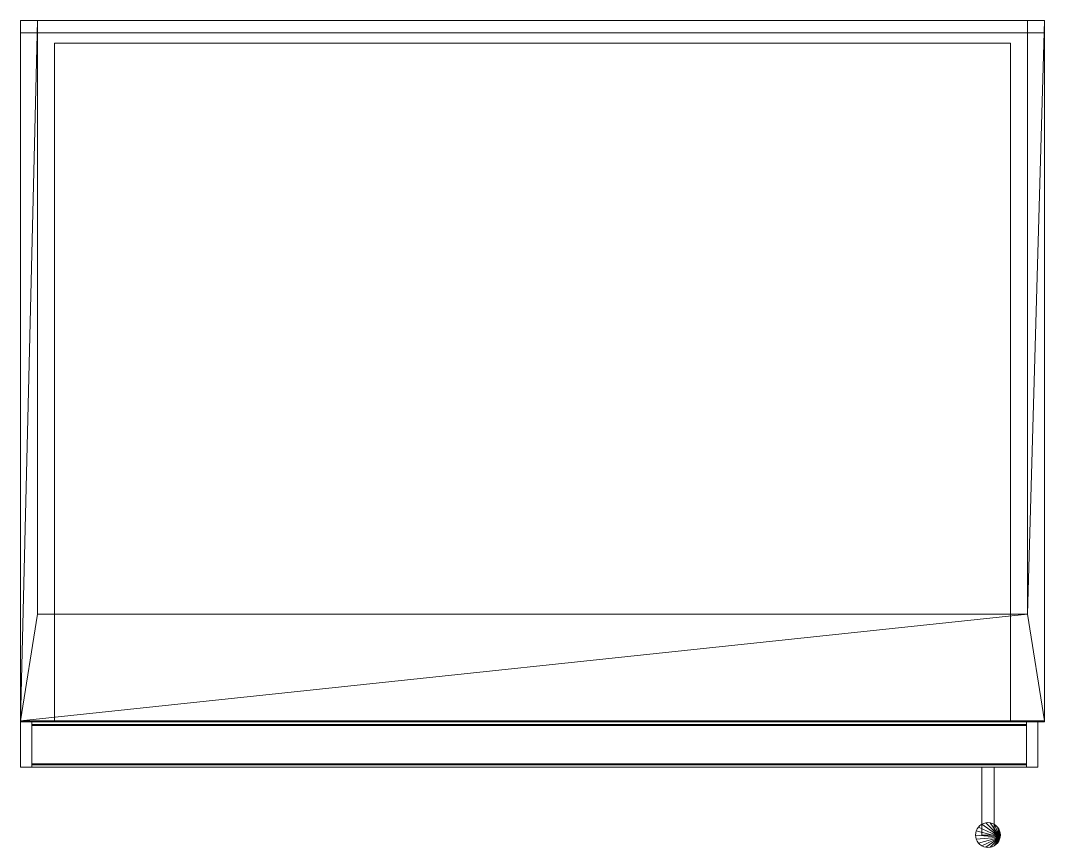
# Model space of a CAD drawing. Header units: millimetres. Extents: x 0 to 905, y -71 to 660.
import ezdxf

# ---------------------------------------------------------------- set-up
doc = ezdxf.new("R2010")
doc.units = ezdxf.units.MM
doc.header["$MEASUREMENT"] = 0
doc.layers.add('Interior - Furniture', color=7, linetype='Continuous')

# ---------------------------------------------------------------- blocks, each defined once
blk = doc.blocks.new('Object_B182F01E-31DB-427E-970B-C8745953ACBE')
at = {"layer": 'Interior - Furniture', "color": 254, "lineweight": 0, "true_color": 0xeae0e0}
mesh = blk.add_polyface(dxfattribs=at)
corners = [(905, 659.6, 102), (905, 659.6, 1869), (905, 41, 1869), (905, 41, 102), (890, 659.6, 102), (890, 659.6), (15, 659.6), (15, 659.6, 102), (0, 659.6, 102), (0, 659.6, 1869), (0, 41, 1869), (0, 41, 102), (30, 41, 132), (30, 41, 1839), (875, 41, 1839), (875, 41, 132), (890, 135, 102), (15, 135, 102), (890, 135), (15, 135), (30, 639.6, 132), (30, 639.6, 1839), (875, 639.6, 1839), (875, 639.6, 132), (0, 0, 102), (899, 0, 102), (899, 0, 1869), (0, 0, 1869), (899, 40, 102), (899, 40, 1869), (0, 40, 102), (0, 40, 1869), (860.5, -60, 535.5), (860.5, -60, 485.5), (860.5, 0, 485.5), (860.5, 0, 535.5), (849.5, -60, 485.5), (849.5, -60, 535.5), (849.5, 0, 535.5), (849.5, 0, 485.5), (860.5, -60, 1435.5), (860.5, 0, 1435.5), (860.5, 0, 1485.5), (860.5, -60, 1485.5), (849.5, -60, 1485.5), (849.5, 0, 1485.5), (849.5, 0, 1435.5), (849.5, -60, 1435.5), (865.83, -61.91, 435.5), (865.34, -63.76, 435.5), (864.53, -65.5, 435.5), (863.43, -67.07, 435.5), (862.07, -68.43, 435.5), (860.5, -69.53, 435.5), (858.76, -70.34, 435.5), (856.91, -70.83, 435.5), (855, -71, 435.5), (853.09, -70.83, 435.5), (851.24, -70.34, 435.5), (849.5, -69.53, 435.5), (847.93, -68.43, 435.5), (846.57, -67.07, 435.5), (845.47, -65.5, 435.5), (844.66, -63.76, 435.5), (844.17, -61.91, 435.5), (844, -60, 435.5), (844.17, -58.09, 435.5), (844.66, -56.24, 435.5), (845.47, -54.5, 435.5), (846.57, -52.93, 435.5), (847.93, -51.57, 435.5), (849.5, -50.47, 435.5), (851.24, -49.66, 435.5), (853.09, -49.17, 435.5), (855, -49, 435.5), (856.91, -49.17, 435.5), (858.76, -49.66, 435.5), (860.5, -50.47, 435.5), (862.07, -51.57, 435.5), (863.43, -52.93, 435.5), (864.53, -54.5, 435.5), (865.34, -56.24, 435.5), (865.83, -58.09, 435.5), (866, -60, 435.5), (865.83, -61.91, 1535.5), (866, -60, 1535.5), (865.83, -58.09, 1535.5), (865.34, -56.24, 1535.5), (864.53, -54.5, 1535.5), (863.43, -52.93, 1535.5), (862.07, -51.57, 1535.5), (860.5, -50.47, 1535.5), (858.76, -49.66, 1535.5), (856.91, -49.17, 1535.5), (855, -49, 1535.5), (853.09, -49.17, 1535.5), (851.24, -49.66, 1535.5), (849.5, -50.47, 1535.5), (847.93, -51.57, 1535.5), (846.57, -52.93, 1535.5), (845.47, -54.5, 1535.5), (844.66, -56.24, 1535.5), (844.17, -58.09, 1535.5), (844, -60, 1535.5), (844.17, -61.91, 1535.5), (844.66, -63.76, 1535.5), (845.47, -65.5, 1535.5), (846.57, -67.07, 1535.5), (847.93, -68.43, 1535.5), (849.5, -69.53, 1535.5), (851.24, -70.34, 1535.5), (853.09, -70.83, 1535.5), (855, -71, 1535.5), (856.91, -70.83, 1535.5), (858.76, -70.34, 1535.5), (860.5, -69.53, 1535.5), (862.07, -68.43, 1535.5), (863.43, -67.07, 1535.5), (864.53, -65.5, 1535.5), (865.34, -63.76, 1535.5), (905, 40, 1869), (0, 40, 1869), (0, 648.6, 1869), (905, 648.6, 1869), (0, 40, 2134), (905, 40, 2134), (905, 648.6, 2134), (0, 648.6, 2134), (0, 0, 1869), (0, 40, 1869), (899, 40, 1869), (899, 0, 1869), (899, 40, 2134), (899, 0, 2134), (0, 40, 2134), (0, 0, 2134), (10, 0, 1879), (10, 40, 1879), (10, 40, 2124), (10, 0, 2124), (889, 40, 2124), (889, 0, 2124), (889, 40, 1879), (889, 0, 1879), (889, 2, 1869), (10, 2, 1869), (10, 36.64, 1849), (889, 36.64, 1849), (10, 3, 1870.73), (889, 3, 1870.73), (889, 37.64, 1850.73), (10, 37.64, 1850.73), (889, 2, 1913.17), (10, 2, 1913.17), (10, 36.64, 1893.17), (889, 36.64, 1893.17), (10, 3, 1914.9), (889, 3, 1914.9), (889, 37.64, 1894.9), (10, 37.64, 1894.9), (889, 2, 1957.33), (10, 2, 1957.33), (10, 36.64, 1937.33), (889, 36.64, 1937.33), (10, 3, 1959.07), (889, 3, 1959.07), (889, 37.64, 1939.07), (10, 37.64, 1939.07), (889, 2, 2001.5), (10, 2, 2001.5), (10, 36.64, 1981.5), (889, 36.64, 1981.5), (10, 3, 2003.23), (889, 3, 2003.23), (889, 37.64, 1983.23), (10, 37.64, 1983.23), (889, 2, 2045.67), (10, 2, 2045.67), (10, 36.64, 2025.67), (889, 36.64, 2025.67), (10, 3, 2047.4), (889, 3, 2047.4), (889, 37.64, 2027.4), (10, 37.64, 2027.4), (889, 2, 2089.83), (10, 2, 2089.83), (10, 36.64, 2069.83), (889, 36.64, 2069.83), (10, 3, 2091.57), (889, 3, 2091.57), (889, 37.64, 2071.57), (10, 37.64, 2071.57), (889, 2, 2134), (10, 2, 2134), (10, 36.64, 2114), (889, 36.64, 2114), (10, 3, 2135.73), (889, 3, 2135.73), (889, 37.64, 2115.73), (10, 37.64, 2115.73)]
mesh.append_faces([[corners[k] for k in face] for face in [(0, 1, 2, 3), (7, 8, 9), (7, 9, 1), (7, 1, 0), (6, 7, 4), (6, 4, 5), (10, 2, 1, 9), (13, 14, 2), (13, 2, 10), (2, 14, 15), (12, 13, 10), (3, 2, 15), (3, 15, 11), (11, 15, 12), (11, 12, 10), (11, 8, 7), (11, 7, 17), (11, 17, 16), (3, 11, 16), (3, 16, 0), (0, 16, 4), (5, 4, 16, 18), (5, 18, 19, 6), (7, 6, 19, 17), (8, 11, 10, 9), (13, 12, 20, 21), (14, 13, 21, 22), (15, 14, 22, 23), (12, 15, 23, 20), (18, 16, 17, 19), (20, 23, 22, 21), (24, 25, 26, 27), (25, 28, 29, 26), (28, 30, 31, 29), (30, 24, 27, 31), (24, 30, 28, 25), (27, 26, 29, 31), (32, 33, 34, 35), (36, 37, 38, 39), (33, 32, 37, 36), (32, 35, 38, 37), (35, 34, 39, 38), (34, 33, 36, 39), (40, 41, 42, 43), (44, 45, 46, 47), (43, 44, 47, 40), (40, 47, 46, 41), (41, 46, 45, 42), (42, 45, 44, 43), (48, 49, 50, 51), (48, 51, 52, 53), (48, 53, 54, 55), (48, 55, 56, 57), (48, 57, 58, 59), (48, 59, 60, 61), (48, 61, 62, 63), (48, 63, 64, 65), (48, 65, 66, 67), (48, 67, 68, 69), (48, 69, 70, 71), (48, 71, 72, 73), (48, 73, 74, 75), (48, 75, 76, 77), (48, 77, 78, 79), (48, 79, 80, 81), (48, 81, 82, 83), (84, 85, 86, 87), (84, 87, 88, 89), (84, 89, 90, 91), (84, 91, 92, 93), (84, 93, 94, 95), (84, 95, 96, 97), (84, 97, 98, 99), (84, 99, 100, 101), (84, 101, 102, 103), (84, 103, 104, 105), (84, 105, 106, 107), (84, 107, 108, 109), (84, 109, 110, 111), (84, 111, 112, 113), (84, 113, 114, 115), (84, 115, 116, 117), (84, 117, 118, 119), (48, 83, 85, 84), (83, 82, 86, 85), (82, 81, 87, 86), (81, 80, 88, 87), (80, 79, 89, 88), (79, 78, 90, 89), (78, 77, 91, 90), (77, 76, 92, 91), (76, 75, 93, 92), (75, 74, 94, 93), (74, 73, 95, 94), (73, 72, 96, 95), (72, 71, 97, 96), (71, 70, 98, 97), (70, 69, 99, 98), (69, 68, 100, 99), (68, 67, 101, 100), (67, 66, 102, 101), (66, 65, 103, 102), (65, 64, 104, 103), (64, 63, 105, 104), (63, 62, 106, 105), (62, 61, 107, 106), (61, 60, 108, 107), (60, 59, 109, 108), (59, 58, 110, 109), (58, 57, 111, 110), (57, 56, 112, 111), (56, 55, 113, 112), (55, 54, 114, 113), (54, 53, 115, 114), (53, 52, 116, 115), (52, 51, 117, 116), (51, 50, 118, 117), (50, 49, 119, 118), (49, 48, 84, 119), (120, 121, 122, 123), (124, 125, 126, 127), (121, 120, 125, 124), (120, 123, 126, 125), (123, 122, 127, 126), (122, 121, 124, 127), (128, 129, 130, 131), (131, 130, 132, 133), (133, 132, 134, 135), (135, 134, 129, 128), (136, 137, 138, 139), (139, 138, 140, 141), (141, 140, 142, 143), (143, 142, 137, 136), (139, 141, 133), (139, 133, 135), (133, 141, 143), (136, 139, 135), (131, 133, 143), (131, 143, 128), (128, 143, 136), (128, 136, 135), (140, 138, 134), (140, 134, 132), (134, 138, 137), (142, 140, 132), (129, 134, 137), (129, 137, 130), (130, 137, 142), (130, 142, 132), (144, 145, 146, 147), (148, 149, 150, 151), (145, 144, 149, 148), (144, 147, 150, 149), (147, 146, 151, 150), (146, 145, 148, 151), (152, 153, 154, 155), (156, 157, 158, 159), (153, 152, 157, 156), (152, 155, 158, 157), (155, 154, 159, 158), (154, 153, 156, 159), (160, 161, 162, 163), (164, 165, 166, 167), (161, 160, 165, 164), (160, 163, 166, 165), (163, 162, 167, 166), (162, 161, 164, 167), (168, 169, 170, 171), (172, 173, 174, 175), (169, 168, 173, 172), (168, 171, 174, 173), (171, 170, 175, 174), (170, 169, 172, 175), (176, 177, 178, 179), (180, 181, 182, 183), (177, 176, 181, 180), (176, 179, 182, 181), (179, 178, 183, 182), (178, 177, 180, 183), (184, 185, 186, 187), (188, 189, 190, 191), (185, 184, 189, 188), (184, 187, 190, 189), (187, 186, 191, 190), (186, 185, 188, 191), (192, 193, 194, 195), (196, 197, 198, 199), (193, 192, 197, 196), (192, 195, 198, 197), (195, 194, 199, 198), (194, 193, 196, 199)]], dxfattribs={"color": 254})

msp = doc.modelspace()

# ---------------------------------------------------------------- block references
at = {"layer": 'Interior - Furniture', "color": 13, "linetype": 'Continuous', "lineweight": 0, "true_color": 0xe06639}
msp.add_blockref('Object_B182F01E-31DB-427E-970B-C8745953ACBE', (0, 0), dxfattribs=at)

doc.saveas('drawing.dxf')
